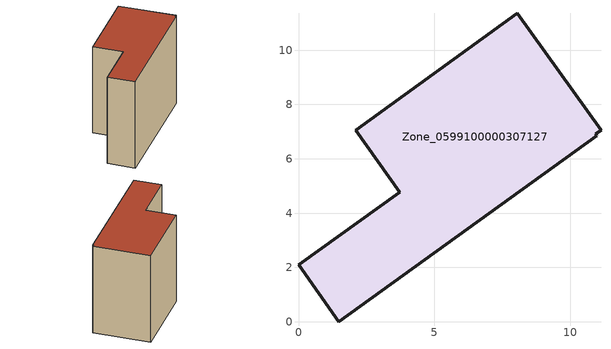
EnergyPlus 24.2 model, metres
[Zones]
Zone_0599100000307127
 floor ground (C_G): 0,2.1 3.73,4.77 2.1,7.06 8.06,11.36 11.14,7.06 10.94,6.92 10.99,6.84 1.49,0 z0
 wall outside (C_F): 3.73,4.77 0,2.1 1.49,0 10.99,6.84 10.94,6.92 11.14,7.06 8.06,11.36 2.1,7.06 3.73,4.77 z0:8.64
 roof outside (C_R): 11.14,7.06 8.06,11.36 2.1,7.06 3.73,4.77 0,2.1 1.49,0 10.99,6.84 10.94,6.92 z8.64
[BUILDING]
Pand.0599100000307127: North Axis=0; Terrain=City; Loads Convergence Tolerance Value=0.04; Temperature Convergence Tolerance Value=0.4; Solar Distribution=FullExterior; Maximum Number of Warmup Days=25; Minimum Number of Warmup Days=1
[Site:Location]
Rotterdam.The.Hague.AP_ZH_NLD Design_Conditions: Latitude=51.96; Longitude=4.45; Time Zone=1; Elevation=-4.5
[SITE:GROUNDTEMPERATURE:BUILDINGSURFACE]
18, 18, 18, 18, 18, 18, 18, 18, 18, 18, 18, 18
[MATERIAL] Thermal Absorptance=0.9; Solar Absorptance=0.7; Visible Absorptance=0.7
Name | Roughness | Thickness | Conductivity | Density | Specific Heat
G.TI.1975-1991 | MediumSmooth | 0.15 | 0.288461 | 540 | 1210
F.TI.1975-1991 | Rough | 0.3 | 0.230769 | 1920 | 840
R.TI.1975-1991 | MediumRough | 0.2 | 0.153846 | 1500 | 1000
[CONSTRUCTION]
C_G: G.TI.1975-1991
C_F: F.TI.1975-1991
C_R: R.TI.1975-1991
[ZONE]
Zone_0599100000307127: Type=1; Multiplier=1; Ceiling Height=Autocalculate; Volume=Autocalculate; Floor Area=autocalculate; Part of Total Floor Area=Yes
[ZONEINFILTRATION:DESIGNFLOWRATE]
Infil_Zone_0599100000307127: Zone or ZoneList or Space or SpaceList=Zone_0599100000307127; Schedule=AlwaysOn; Design Flow Rate Calculation Method=Flow/Area; Flow Rate per Floor Area=0.003; Constant Term Coefficient=1; Temperature Term Coefficient=0; Velocity Term Coefficient=0; Velocity Squared Term Coefficient=0
[HVACTEMPLATE:ZONE:IDEALLOADSAIRSYSTEM]
Zone_0599100000307127: Maximum Heating Supply Air Temperature=50; Minimum Cooling Supply Air Temperature=13; Maximum Heating Supply Air Humidity Ratio=0.0156; Minimum Cooling Supply Air Humidity Ratio=0.0077; Heating Limit=NoLimit; Cooling Limit=NoLimit; Dehumidification Control Type=ConstantSensibleHeatRatio; Cooling Sensible Heat Ratio=0.7; Dehumidification Setpoint=60; Humidification Control Type=None; Humidification Setpoint=30; Outdoor Air Method=None; Outdoor Air Flow Rate per Person=0.00944; Outdoor Air Flow Rate per Zone Floor Area=0; Outdoor Air Flow Rate per Zone=0; Demand Controlled Ventilation Type=None; Outdoor Air Economizer Type=NoEconomizer; Heat Recovery Type=None; Sensible Heat Recovery Effectiveness=0.7; Latent Heat Recovery Effectiveness=0.65
[ZONECONTROL:THERMOSTAT]
ThermostatControl_Zone_0599100000307127: Zone or ZoneList=Zone_0599100000307127; Control Type Schedule=DualSetpointControlType; Control 1=Thermostat_Zone_0599100000307127; Temperature Difference Between Cutout And Setpoint=0
[THERMOSTATSETPOINT:DUALSETPOINT]
Thermostat_Zone_0599100000307127: Heating Setpoint Temperature Schedule=HeatingSetpoint_Zone_0599100000307127; Cooling Setpoint Temperature Schedule=CoolingSetpoint_Zone_0599100000307127
[SCHEDULE:COMPACT]
HeatingSetpoint_Zone_0599100000307127: Through: 12/31, For: AllDays, Until: 24:00, 21
CoolingSetpoint_Zone_0599100000307127: Through: 12/31, For: AllDays, Until: 24:00, 24
DualSetpointControlType: Through: 12/31, For: AllDays, Until: 24:00, 4
AlwaysOn: Through: 12/31, For: AllDays, Until: 24:00, 1
